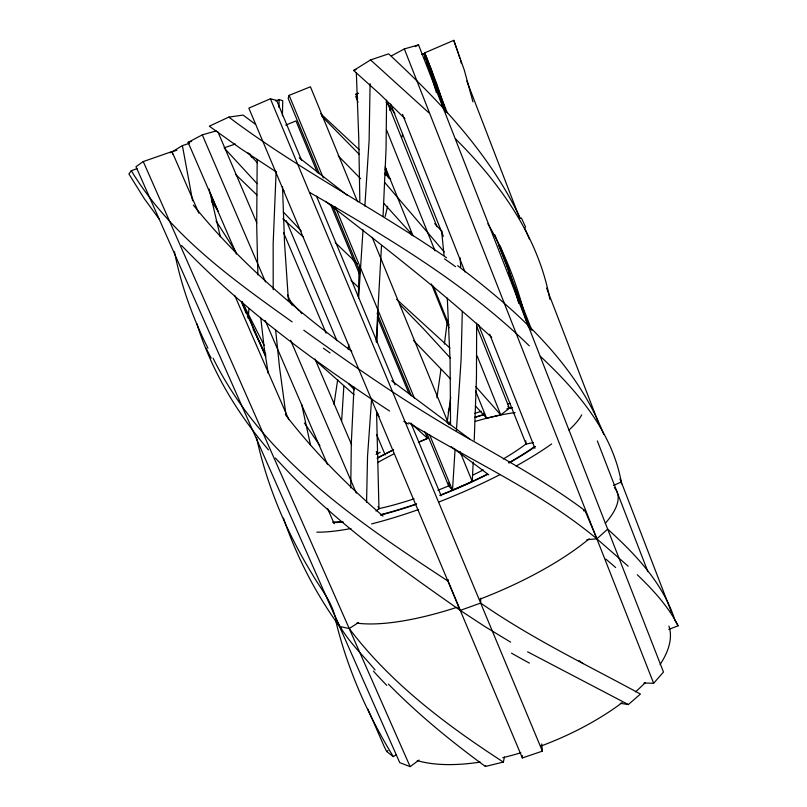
<?xml version="1.0" encoding="UTF-8"?>
<svg xmlns="http://www.w3.org/2000/svg" width="807" height="807" viewBox="0 0 807 807"><rect width="100%" height="100%" fill="white"/><g stroke="black" fill="none" stroke-linecap="round" stroke-linejoin="round"><path stroke-width="1.21" d="M450.558 424.775L450.084 360.8L447.3 298.065M620.301 703.301L628.35 704.561L640.435 694.04C586.588 664.766 531.087 638.176 480.659 603.071L480.71 598.249M257.171 159.372L256.697 225.466L257.897 274.975M282.4 115.815L282.732 100.693L279.131 99.523L275.812 100.946M359.196 266.582L358.338 296.643M376.98 342.622L377.888 312.218M278.909 107.432L279.131 99.523M448.188 579.597L448.147 581.211L460.252 610.405L485.239 626.777L510.629 642.15M341.633 421.032L343.853 386.23M474.234 440.208L476.463 377.837L476.665 323.022M389.71 110.327L389.912 106.151M276.115 171.911L273.159 243.633L273.2 289.673M473.205 462.078L472.246 481.507L452.515 490.202L448.682 486.006L448.833 482.757M381.499 245.762L376.153 341.654M358.611 298.116L363.029 229.753M383.063 216.215L386.059 148.74L386.573 100.159M354.001 387.098L351.338 442.579L350.742 487.922M455.077 449.166L452.515 490.202L429.475 434.529M456.409 430.746L461.11 359.438L462.3 311.441M364.865 206.108L369.112 140.67L370.09 83.676M248.385 315.618L248.98 308.405M371.634 398.335L367.538 456.318L366.56 502.479M385.968 168.673L385.413 175.24M447.441 320.349L444.375 344.125M348.11 349.229L348.765 344.488M440.904 369.626L436.93 397.871M450.72 397.468L447.159 422.172M333.987 404.418L337.699 379.623M402.037 136.938L402.552 133.76M388.409 684.104C418.127 714.457 451.153 741.371 485.39 766.458L503.356 762.07L504.466 757.037M485.39 766.458L485.632 765.439M387.602 206.35L385.151 216.528M448.188 412.548L448.712 410.682M448.985 409.744L450.568 404.156M357.572 201.75L310.443 86.783L289.128 95.367L288.17 98.434L319.34 173.707M137.049 168.562L131.319 170.731L128.888 173.949L144.332 198.724L159.393 219.383M644.006 683.025L653.64 683.267L663.485 672.06L418.551 44.879L404.347 48.934L391.284 55.976M586.951 539.671L596.877 538.844L607.661 529.12C635.684 554.429 663.193 583.36 674.894 620.099M375.971 511.063L378.967 508.753L376.536 410.884M476.473 325.715L509.388 408.241L500.764 414.899L486.571 418.197L475.434 405.871M198.835 213.169L171.982 151.555L143.253 161.561L135.99 166.686L399.737 762.625L410.148 766.65L418.984 760.063M170.085 152.866L171.982 151.555M283.459 518.094C296.633 556.719 315.618 593.337 339.465 626.444L349.229 628.542L358.59 622.51M367.821 708.97L384.283 746.707L386.634 751.488L388.036 750.601M386.634 751.488L393.291 756.593L396.106 754.817M404.932 118.629L380.158 94.389L353.648 70.471L370.554 59.94L388.631 53.857C440.188 101.702 489.99 154.167 520.364 218.415M172.658 154.117L172.204 151.766L182.392 145.603L189.453 143.293M415.282 46.624L418.551 44.879M236.461 254.074L188.122 142.385L202.285 134.87L216.205 130.916M357.693 98.656L355.887 94.187L357.985 93.138M255.627 124.46L243.099 115.078L228.805 117.106L209.306 126.195L241.041 148.841L276.044 171.8M613.532 485.461L621.289 482.001C612.009 431.2 576.834 390.568 540.317 356.291M418.369 442.347L427.518 438.362L424.754 431.684M301.647 160.492L276.65 100.401L270.406 98.787L248.838 108.118L522.351 757.934L542.395 751.146L541.699 743.933M446.291 112.476L437.101 84.755L424.724 52.848L453.776 40.35L464.247 69.947L472.952 101.853M421.587 54.503L423.846 53.534L424.613 55.38L435.397 84.079L443.991 109.813M285.769 125.075L295.987 120.929L317.433 172.688M424.341 58.588L426.61 57.67M637.328 574.786C653.014 589.907 668.196 606.198 678.112 625.798L668.771 629.41M480.659 603.071L460.252 610.405C396.106 565.475 331.506 519.627 278.556 461.392M353.648 70.471L356.018 69.664M224.084 147.852L235.392 144.029M172.204 151.766L176.864 150.233M188.122 142.385L191.612 141.376M355.887 94.187L358.278 93.501M478.521 324.797L526.134 444.052L533.387 442.529M583.491 510.781L585.055 510.71L596.877 538.844L628.189 566.221M628.35 704.561L527.607 651.824M408.705 422.737C471.591 461.049 539.933 491.413 596.877 538.844M309.767 192.51C387.158 237.056 464.913 283.096 529.271 345.83M389.599 411.005C315.406 362.575 243.149 309.545 181.575 245.51M503.356 762.07C446.21 725.009 390.608 683.317 349.229 628.542M448.147 581.211C357.834 521.756 262.416 458.164 213.068 358.177M446.574 257.786C375.386 208.731 297.965 169.198 228.805 117.106M292.184 321.922C232.305 279.192 170.035 234.857 131.319 170.731M303.805 330.224C358.631 369.788 414.384 408.292 473.487 441.258C511.416 463.147 550.011 484.301 585.055 510.71M579.093 660.661L580.717 661.851M581.524 662.436L583.128 663.616M457.63 265.674C516.934 310.554 576.188 363.412 603.757 434.378M391.667 380.753L469.967 439.23M451.264 446.725L488.76 474.829M351.741 351.327C293.98 308.445 238.6 261.337 193.377 205.099M325.554 201.417C382.115 245.278 438.877 289.088 491.735 337.407M299.236 157.799L347.494 195.465M354.031 394.714L316.344 361.254M376.698 414.284L379.129 416.382M383.032 516.107C347.424 485.39 314.074 451.849 285.335 414.566M370.554 59.94L428.991 112.899M352.901 259.844L355.786 262.396M303.049 236.693L282.813 218.727M427.518 438.362L411.792 424.018M396.64 299.326L449.993 348.069M359.266 149.709L320.47 113.505M256.949 195.012L235.452 174.272M358.661 287.534L351.136 280.443M357.42 263.828L335.248 242.584M384.414 173.283L390.638 179.215M321.68 116.117L359.428 154.551M376.768 412.518L378.281 414.011M400.04 304.683L423.968 329.296L450.558 358.278M338.204 155.832L360.628 178.75M413.436 340.393L450.669 379.068M455.562 138.935C499.906 183.007 538.299 236.653 549.839 299.276M282.379 189.07L284.104 190.866M354.424 389.811L348.614 383.728M301.253 230.943L283.287 211.938M257.473 162.863L248.102 152.876M434.741 223.61L441.913 231.417M224.941 148.77L257.1 183.653M300.597 312.309L301.838 313.651M384.061 203.596L413.224 235.795M299.357 310.967L289.42 300.133M375.094 670.022C360.79 652.369 342.471 636.491 334.592 614.692C330.204 599.46 319.814 587.415 312.067 573.888C286.445 531.763 266.885 485.743 256.525 437.455M507.875 406.557L509.388 408.241M384.899 182.664L444.264 251.966M475.696 386.543L500.764 414.899L477.179 356.048M268.509 449.913C236.855 412.922 211.293 370.252 196.827 323.617M386.079 102.106L394.895 113.373M319.905 445.625L304.4 422.959M218.495 211.646L211.404 201.195M235.735 251.845L216.074 220.926M424.724 52.848L431.725 70.602L438.887 93.753M393.291 756.593C367.417 714.356 347.202 668.448 335.611 620.21M487.872 223.721C504.607 252.268 516.783 283.378 524.802 315.446M678.112 625.798L675.116 620.502M264.192 345.477L242.171 301.899M265.896 355.141L254.659 332.302M207.944 348.18C192.631 317.686 181.01 285.285 174.463 251.774M253.085 328.933L254.266 331.465M143.253 161.561L410.148 766.65M241.918 301.435L265.281 355.13M241.767 301.737L265.725 356.795M247.315 316.041L248.455 318.654M234.666 295.352L288.856 419.701M327.662 508.733L334.189 523.703M524.57 227.614L529.301 238.912M210.566 193.801L217.295 209.346M265.15 320.389L327.531 464.55M494.832 234.867L506.978 265.594L517.479 298.761M202.285 134.87L265.503 281.925M290.611 340.292L356.311 493.107M217.85 131.723L256.797 222.863M287.585 294.918L291.952 305.127M314.962 358.974L351.59 444.697M378.009 506.524L378.967 508.753M250.241 154.046L251.713 157.506M283.59 232.739L326.139 333.17M376.304 451.557L377.283 453.877M246.175 313.409L241.747 302.686M286.243 220.704L336.973 340.766M376.657 434.701L385.201 454.936M316.495 196.182L394.976 384.808M410.864 422.989L441.167 495.821M270.406 98.787L542.395 751.146M289.128 95.367L323.304 177.933M335.288 206.915L414.516 398.386M333.009 206.713L360.406 272.847M377.101 313.187L411.318 395.803M426.802 433.188L448.682 486.006M330.608 204.484L359.307 273.744M377.363 317.312L408.998 393.665M372.138 237.278L448.964 424.724M459.97 451.567L472.246 481.507M620.018 478.864L621.632 483.867M385.171 166.797L412.902 235.543M433.298 286.122L449.045 325.171M475.565 390.911L486.571 418.197M355.726 96.436L358.036 102.156M385.02 169.046L388.702 178.165M410.228 231.508L411.61 234.948M431.392 283.963L449.106 327.864M483.494 413.093L484.412 415.373M386.674 130.23L435.023 250.856M390.628 104.032L443.336 236.28M387.774 103.357L437.001 226.777M500.219 246.004L508.067 267.198L514.543 288.291M508.793 272.363L519.355 300.184L528.403 326.845M402.532 114.342L465.044 272.02M489.667 334.148L534.93 448.319M404.347 48.934L653.64 683.267M426.298 62.401L427.649 65.871M434.418 83.192L445.605 111.84M511.981 281.855L530.492 329.286M425.198 56.147L447.239 112.809M498.544 244.733L531.863 330.376M597.351 440.935L647.93 571.79M466.829 81.043L519.728 218.374M546.591 288.089L598.017 421.577M620.391 479.671L671.505 612.342M423.846 53.534L430.091 71.248L436.405 92.623M453.776 40.35L458.467 54.008M458.82 55.078L459.819 58.265M460.474 60.394L461.422 63.571M517.791 299.911L518.73 303.361M220.331 236.733L209.154 189.11M310.544 445.202L301.657 404.398M192.591 200.772L182.392 145.603M268.217 373.369L264.01 346.415L260.802 318.109M285.86 413.981L279.504 367.155L275.591 329.69M525.73 440.894L526.134 444.052M441.56 230.479L444.042 255.436M288.402 300.244L284.528 242.776L282.521 186.588M460.111 257.847L460.716 266.895M522.2 755.513L522.351 757.934M356.341 72.751L358.752 137.906L359.831 201.225M529.392 663.102A423.988 163.972 37.4 0 1 511.507 653.156M605.855 559.12A433.843 86.369 28.8 0 1 615.64 567.523M386.745 685.345A490.283 407.101 26.6 0 1 373.429 671.152M668.902 626.061A150.627 63.723 -22.5 0 1 660.116 664.484M645.307 682.561A150.627 63.723 -22.5 0 1 635.523 691.831M622.136 702.685A150.627 63.723 -22.5 0 1 540.861 746.061M520.828 752.78A150.627 63.723 -22.5 0 1 502.801 757.662M480.236 762.09A150.627 63.723 -22.5 0 1 417.219 760.598M614.379 487.69A154.016 46.786 -22.5 0 1 605.351 523.259M589.1 538.844A154.016 46.786 -22.5 0 1 479.661 599.248M457.196 607.217A154.016 46.786 -22.5 0 1 356.805 623.105M526.406 443.648A115.835 25.965 -22.5 0 1 503.306 458.961M483.222 469.956A115.835 25.965 -22.5 0 1 472.912 475.061M449.953 485.36A115.835 25.965 -22.5 0 1 437.919 490.222M414.082 498.817A115.835 25.965 -22.5 0 1 378.644 508.692M377.636 462.603A115.835 25.965 -22.5 0 1 393.564 454.059M419.519 441.843A115.835 25.965 -22.5 0 1 428.214 438.151M475.252 421.415A115.835 25.965 -22.5 0 1 515.128 412.619M534.537 446.634A135.384 30.404 -22.5 0 1 508.551 462.865M486.944 474.334A135.384 30.404 -22.5 0 1 440.047 495.165M416.523 503.84A135.384 30.404 -22.5 0 1 380.975 514.584M341.936 521.655A135.384 30.404 -22.5 0 1 332.968 521.978M377.091 458.356A135.384 30.404 -22.5 0 1 393.655 449.872M474.466 417.592A135.384 30.404 -22.5 0 1 484.674 414.536M506.796 408.887A135.384 30.404 -22.5 0 1 512.263 407.737M408.352 424.048A454.684 192.984 34.6 0 1 403.793 421.294M323.375 348.2A435.941 4.186 35.7 0 1 330.053 352.982M278.465 461.453A550.455 459.929 4.8 0 1 275.379 457.993M211.172 358.116A455.067 262.719 37.3 0 1 206.088 348.059M521.352 217.961A684.013 496.305 -23.4 0 1 525.599 227.16M444.526 258.865A490.767 267.178 19.5 0 1 455.552 266.673M581.706 414.848A156.265 35.165 -22.5 0 1 568.965 430.081M551.665 443.911A156.265 35.165 -22.5 0 1 516.077 466.063M500.027 474.607A156.265 35.165 -22.5 0 1 438.917 501.974M418.662 509.499A156.265 35.165 -22.5 0 1 371.593 523.904M350.974 528.514A156.265 35.165 -22.5 0 1 316.848 532.166M376.082 454.412A156.265 35.165 -22.5 0 1 380.238 452.283M447.3 422.969A156.265 35.165 -22.5 0 1 449.509 422.152M474.496 413.466A156.265 35.165 -22.5 0 1 481.365 411.298M507.764 403.893A156.265 35.165 -22.5 0 1 510.125 403.308M535.495 446.503A136.605 30.676 -22.5 0 1 509.267 462.885M487.448 474.476A136.605 30.676 -22.5 0 1 440.077 495.518M416.321 504.284A136.605 30.676 -22.5 0 1 380.42 515.128M343.298 522.058A136.605 30.676 -22.5 0 1 333.049 522.583M377.696 457.761A136.605 30.676 -22.5 0 1 393.312 449.792M474.768 417.249A136.605 30.676 -22.5 0 1 483.837 414.526M508.481 408.231A136.605 30.676 -22.5 0 1 511.789 407.525"/></g></svg>
